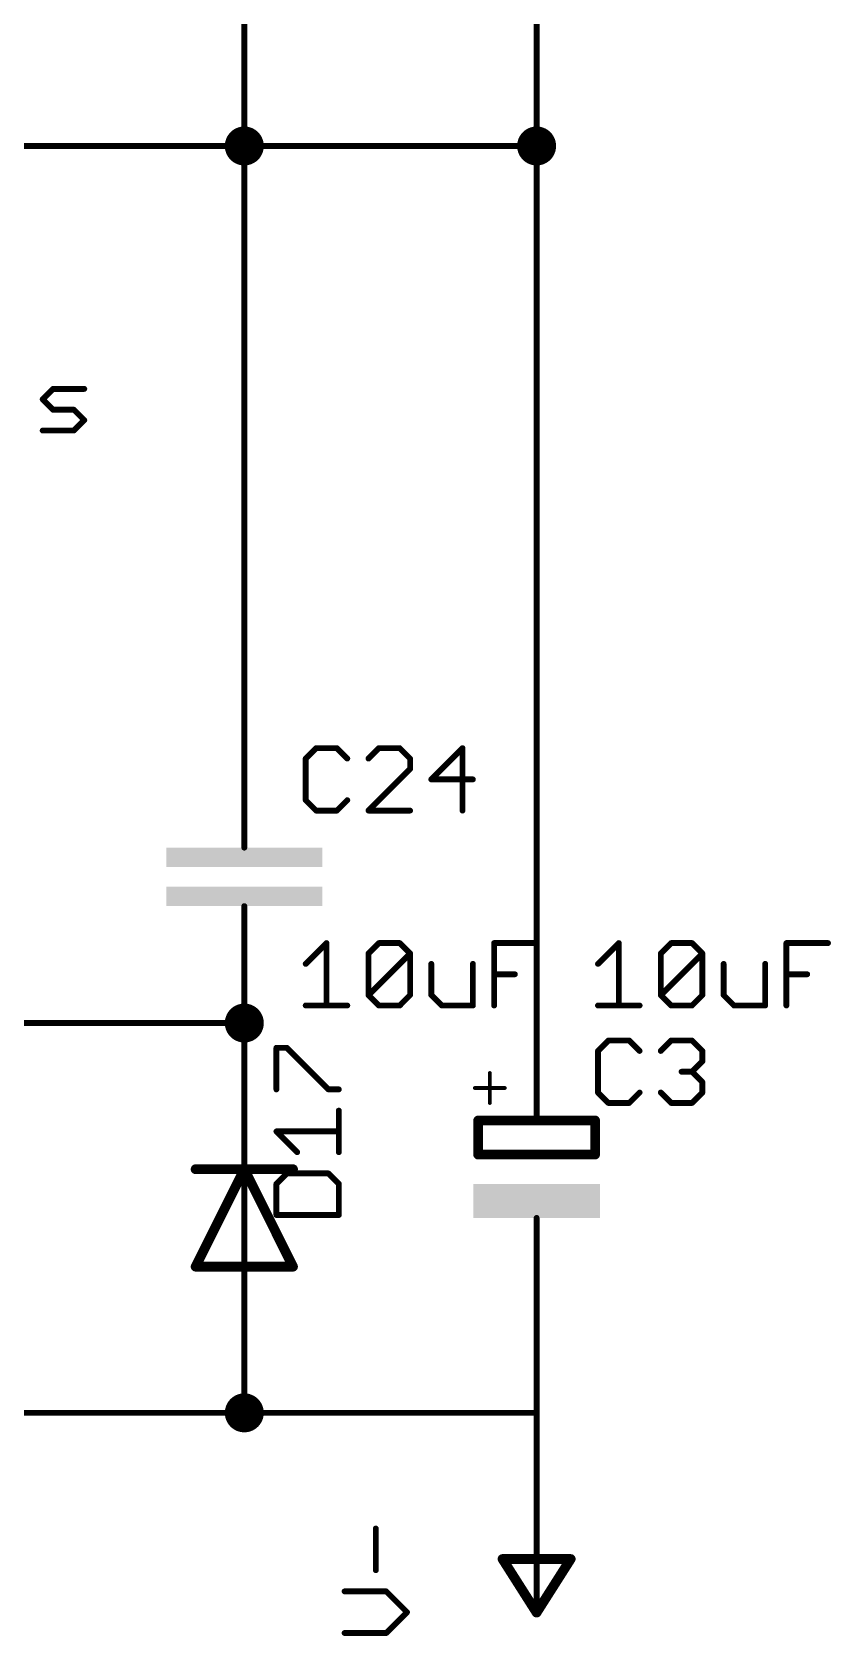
# Model space of a CAD drawing. Extents: x -40 to 215, y -109 to 87.
# Drawn here: x 159.57 to 180.39, y -102.33 to -60.53 of the extents above; entities that cross this region are included whole.
import ezdxf

# ---------------------------------------------------------------- set-up
doc = ezdxf.new("R2010")
doc.units = 0
for name, color, linetype in [('91', 94, 'CONTINUOUS'), ('94', 14, 'CONTINUOUS'), ('95', 251, 'CONTINUOUS'), ('96', 251, 'CONTINUOUS'), ('97', 251, 'CONTINUOUS')]:
    doc.layers.add(name, color=color, linetype=linetype)

# ---------------------------------------------------------------- blocks, each defined once
blk = doc.blocks.new('RECT')
blk.add_solid([(-0.5, -0.5), (0.5, -0.5), (-0.5, 0.5), (0.5, 0.5)])

msp = doc.modelspace()

# ---------------------------------------------------------------- linework, layer by layer
at = {"layer": '91', "const_width": 0.1524}
for points in [[(172.72, -63.5), (172.72, -40.64)], [(165.1, -63.5), (165.1, -50.8)], [(149.86, -63.5), (165.1, -63.5)], [(165.1, -78.74), (165.1, -63.5)], [(165.1, -63.5), (172.72, -63.5)], [(172.72, -86.36), (172.72, -63.5)], [(154.94, -86.36), (165.1, -86.36)], [(165.1, -86.36), (165.1, -88.9)], [(165.1, -96.52), (165.1, -93.98)], [(172.72, -96.52), (172.72, -93.98)], [(154.94, -96.52), (165.1, -96.52)], [(165.1, -96.52), (172.72, -96.52)], [(172.72, -96.52), (172.72, -99.06)]]:
    msp.add_lwpolyline(points, dxfattribs=at)
at = {"layer": '91'}
for points, const_width in [([(165.1, -63.754, 1), (165.1, -63.246, 1), (165.1, -63.754)], 0.508), ([(172.72, -63.754, 1), (172.72, -63.246, 1), (172.72, -63.754)], 0.508), ([(165.1381, -63.5, 1), (165.0619, -63.5)], 0.0762), ([(165.1, -63.4619, 1), (165.1, -63.5381)], 0.0762), ([(165.0619, -63.5, 1), (165.1381, -63.5)], 0.0762), ([(165.1, -63.5381, 1), (165.1, -63.4619)], 0.0762), ([(172.7581, -63.5, 1), (172.6819, -63.5)], 0.0762), ([(172.6819, -63.5, 1), (172.7581, -63.5)], 0.0762), ([(172.72, -63.5381, 1), (172.72, -63.4619)], 0.0762), ([(165.0619, -78.74, 1), (165.1381, -78.74)], 0.0762), ([(165.1, -86.614, 1), (165.1, -86.106, 1), (165.1, -86.614)], 0.508), ([(165.1381, -86.36, 1), (165.0619, -86.36)], 0.0762), ([(165.1, -86.3981, 1), (165.1, -86.3219)], 0.0762), ([(172.6819, -86.36, 1), (172.7581, -86.36)], 0.0762), ([(165.0619, -88.9, 1), (165.1381, -88.9)], 0.0762), ([(165.1381, -93.98, 1), (165.0619, -93.98)], 0.0762), ([(172.7581, -93.98, 1), (172.6819, -93.98)], 0.0762), ([(165.1, -96.774, 1), (165.1, -96.266, 1), (165.1, -96.774)], 0.508), ([(165.1, -96.4819, 1), (165.1, -96.5581)], 0.0762), ([(165.0619, -96.52, 1), (165.1381, -96.52)], 0.0762), ([(165.1, -96.5581, 1), (165.1, -96.4819)], 0.0762), ([(172.7581, -96.52, 1), (172.6819, -96.52)], 0.0762), ([(172.6819, -96.52, 1), (172.7581, -96.52)], 0.0762), ([(172.72, -96.5581, 1), (172.72, -96.4819)], 0.0762), ([(172.6819, -99.06, 1), (172.7581, -99.06)], 0.0762)]:
    msp.add_lwpolyline(points, format="xyb", dxfattribs=dict(at, const_width=const_width))
at = {"layer": '94'}
for points, const_width in [([(165.1, -78.74), (165.1, -81.28)], 0.1524), ([(165.1, -81.28), (165.1, -81.788)], 0.1524), ([(165.1, -83.82), (165.1, -83.312)], 0.1524), ([(165.1, -86.36), (165.1, -83.82)], 0.1524), ([(172.72, -86.36), (172.72, -88.9)], 0.1524), ([(171.5003, -88.4428), (171.5003, -87.6632)], 0.1016), ([(171.1105, -88.053), (171.8901, -88.053)], 0.1016), ([(165.1, -88.9), (165.1, -91.44)], 0.1524), ([(171.196, -88.9), (171.196, -89.789)], 0.254), ([(171.196, -88.9), (174.244, -88.9)], 0.254), ([(174.244, -89.789), (174.244, -88.9)], 0.254), ([(171.196, -89.789), (174.244, -89.789)], 0.254), ([(165.1, -90.17), (163.83, -92.71)], 0.254), ([(163.83, -90.17), (165.1, -90.17)], 0.254), ([(166.37, -92.71), (165.1, -90.17)], 0.254), ([(165.1, -90.17), (166.37, -90.17)], 0.254), ([(165.1, -93.98), (165.1, -91.44)], 0.1524), ([(172.72, -93.98), (172.72, -91.44)], 0.1524), ([(163.83, -92.71), (166.37, -92.71)], 0.254), ([(172.72, -99.06), (172.72, -101.6)], 0.1524), ([(171.831, -100.33), (172.72, -101.727)], 0.254), ([(171.831, -100.33), (173.609, -100.33)], 0.254), ([(172.72, -101.727), (173.609, -100.33)], 0.254)]:
    msp.add_lwpolyline(points, dxfattribs=dict(at, const_width=const_width))
for points, const_width in [([(165.1381, -78.74, 1), (165.0619, -78.74)], 0.0762), ([(165.1381, -81.28, 1), (165.0619, -81.28)], 0.0762), ([(165.0619, -81.28, 1), (165.1381, -81.28)], 0.0762), ([(165.0619, -81.788, 1), (165.1381, -81.788)], 0.0762), ([(165.1381, -83.312, 1), (165.0619, -83.312)], 0.0762), ([(165.1381, -83.82, 1), (165.0619, -83.82)], 0.0762), ([(165.0619, -83.82, 1), (165.1381, -83.82)], 0.0762), ([(165.0619, -86.36, 1), (165.1381, -86.36)], 0.0762), ([(172.7581, -86.36, 1), (172.6819, -86.36)], 0.0762), ([(171.5257, -87.6632, 1), (171.4749, -87.6632)], 0.0508), ([(171.1105, -88.0276, 1), (171.1105, -88.0784)], 0.0508), ([(171.8901, -88.0784, 1), (171.8901, -88.0276)], 0.0508), ([(171.4749, -88.4428, 1), (171.5257, -88.4428)], 0.0508), ([(165.1381, -88.9, 1), (165.0619, -88.9)], 0.0762), ([(171.2595, -88.9, 1), (171.1325, -88.9)], 0.127), ([(171.196, -88.8365, 1), (171.196, -88.9635)], 0.127), ([(172.6819, -88.9, 1), (172.7581, -88.9)], 0.0762), ([(174.3075, -88.9, 1), (174.1805, -88.9)], 0.127), ([(174.244, -88.9635, 1), (174.244, -88.8365)], 0.127), ([(171.196, -89.7255, 1), (171.196, -89.8525)], 0.127), ([(171.1325, -89.789, 1), (171.2595, -89.789)], 0.127), ([(174.1805, -89.789, 1), (174.3075, -89.789)], 0.127), ([(174.244, -89.8525, 1), (174.244, -89.7255)], 0.127), ([(163.83, -90.1065, 1), (163.83, -90.2335)], 0.127), ([(165.1568, -90.1416, 1), (165.0432, -90.1984)], 0.127), ([(165.1, -90.1065, 1), (165.1, -90.2335)], 0.127), ([(165.1568, -90.1984, 1), (165.0432, -90.1416)], 0.127), ([(165.1, -90.2335, 1), (165.1, -90.1065)], 0.127), ([(166.37, -90.2335, 1), (166.37, -90.1065)], 0.127), ([(165.1381, -91.44, 1), (165.0619, -91.44)], 0.0762), ([(165.0619, -91.44, 1), (165.1381, -91.44)], 0.0762), ([(172.7581, -91.44, 1), (172.6819, -91.44)], 0.0762), ([(163.83, -92.6465, 1), (163.83, -92.7735)], 0.127), ([(163.7732, -92.6816, 1), (163.8868, -92.7384)], 0.127), ([(166.3132, -92.7384, 1), (166.4268, -92.6816)], 0.127), ([(166.37, -92.7735, 1), (166.37, -92.6465)], 0.127), ([(165.0619, -93.98, 1), (165.1381, -93.98)], 0.0762), ([(172.6819, -93.98, 1), (172.7581, -93.98)], 0.0762), ([(172.7581, -99.06, 1), (172.6819, -99.06)], 0.0762), ([(171.8846, -100.2959, 1), (171.7774, -100.3641)], 0.127), ([(171.831, -100.2665, 1), (171.831, -100.3935)], 0.127), ([(173.6626, -100.3641, 1), (173.5554, -100.2959)], 0.127), ([(173.609, -100.3935, 1), (173.609, -100.2665)], 0.127), ([(172.6819, -101.6, 1), (172.7581, -101.6)], 0.0762), ([(172.6664, -101.6929, 1), (172.7736, -101.7611)], 0.127), ([(172.6664, -101.7611, 1), (172.7736, -101.6929)], 0.127)]:
    msp.add_lwpolyline(points, format="xyb", dxfattribs=dict(at, const_width=const_width))
at = {"layer": '95', "const_width": 0.1524}
for points in [[(166.9714, -79.1958), (166.7002, -79.467)], [(166.7002, -79.467), (166.7002, -80.5516)], [(167.5137, -79.1958), (166.9714, -79.1958)], [(167.7849, -79.467), (167.5137, -79.1958)], [(168.6085, -79.1958), (168.3374, -79.467)], [(169.1509, -79.1958), (168.6085, -79.1958)], [(169.422, -79.467), (169.1509, -79.1958)], [(169.422, -79.7381), (169.422, -79.467)], [(170.788, -79.1958), (169.9745, -80.0093)], [(170.788, -80.8228), (170.788, -79.1958)], [(168.3374, -80.8228), (169.422, -79.7381)], [(169.9745, -80.0093), (171.0592, -80.0093)], [(166.7002, -80.5516), (166.9714, -80.8228)], [(167.5137, -80.8228), (167.7849, -80.5516)], [(166.9714, -80.8228), (167.5137, -80.8228)], [(169.422, -80.8228), (168.3374, -80.8228)], [(165.9368, -88.0895), (165.9368, -87.0048)], [(165.9368, -87.0048), (166.208, -87.0048)], [(166.208, -87.0048), (167.2926, -88.0895)], [(174.5914, -86.8158), (174.3202, -87.087)], [(175.1337, -86.8158), (174.5914, -86.8158)], [(175.4049, -87.087), (175.1337, -86.8158)], [(175.9574, -87.087), (176.2285, -86.8158)], [(176.2285, -86.8158), (176.7708, -86.8158)], [(176.7708, -86.8158), (177.042, -87.087)], [(174.3202, -87.087), (174.3202, -88.1716)], [(177.042, -87.3581), (176.7708, -87.6293)], [(177.042, -87.087), (177.042, -87.3581)], [(176.7708, -87.6293), (176.4997, -87.6293)], [(176.7708, -87.6293), (177.042, -87.9005)], [(167.2926, -88.0895), (167.5638, -88.0895)], [(174.3202, -88.1716), (174.5914, -88.4428)], [(175.1337, -88.4428), (175.4049, -88.1716)], [(176.2285, -88.4428), (175.9574, -88.1716)], [(177.042, -88.1716), (176.7708, -88.4428)], [(177.042, -87.9005), (177.042, -88.1716)], [(167.5638, -89.7266), (167.5638, -88.642)], [(174.5914, -88.4428), (175.1337, -88.4428)], [(176.7708, -88.4428), (176.2285, -88.4428)], [(166.4791, -89.7266), (165.9368, -89.1843)], [(165.9368, -89.1843), (167.5638, -89.1843)], [(166.208, -90.2791), (165.9368, -90.5503)], [(167.2926, -90.2791), (166.208, -90.2791)], [(167.5638, -90.5503), (167.2926, -90.2791)], [(165.9368, -90.5503), (165.9368, -91.3638)], [(167.5638, -91.3638), (167.5638, -90.5503)], [(165.9368, -91.3638), (167.5638, -91.3638)]]:
    msp.add_lwpolyline(points, dxfattribs=at)
at = {"layer": '95', "const_width": 0.0762}
for points in [[(166.7383, -79.467, 1), (166.6621, -79.467)], [(166.6733, -79.44, 1), (166.7271, -79.4939)], [(166.9714, -79.1577, 1), (166.9714, -79.2339)], [(166.9983, -79.2228, 1), (166.9444, -79.1689)], [(167.5406, -79.1689, 1), (167.4868, -79.2228)], [(167.5137, -79.2339, 1), (167.5137, -79.1577)], [(167.7579, -79.4939, 1), (167.8118, -79.44)], [(168.3104, -79.44, 1), (168.3643, -79.4939)], [(168.6085, -79.1577, 1), (168.6085, -79.2339)], [(168.6355, -79.2228, 1), (168.5816, -79.1689)], [(169.1778, -79.1689, 1), (169.1239, -79.2228)], [(169.1509, -79.2339, 1), (169.1509, -79.1577)], [(169.4601, -79.467, 1), (169.3839, -79.467)], [(169.3951, -79.4939, 1), (169.449, -79.44)], [(170.8261, -79.1958, 1), (170.7499, -79.1958)], [(170.8149, -79.2228, 1), (170.7611, -79.1689)], [(169.3839, -79.7381, 1), (169.4601, -79.7381)], [(169.449, -79.7651, 1), (169.3951, -79.7112)], [(169.9745, -79.9712, 1), (169.9745, -80.0474)], [(169.9476, -79.9824, 1), (170.0015, -80.0362)], [(171.0592, -80.0474, 1), (171.0592, -79.9712)], [(166.7271, -80.5247, 1), (166.6733, -80.5786)], [(166.6621, -80.5516, 1), (166.7383, -80.5516)], [(167.8118, -80.5786, 1), (167.7579, -80.5247)], [(166.9714, -80.7847, 1), (166.9714, -80.8609)], [(166.9444, -80.8497, 1), (166.9983, -80.7959)], [(167.4868, -80.7959, 1), (167.5406, -80.8497)], [(167.5137, -80.8609, 1), (167.5137, -80.7847)], [(168.3374, -80.7847, 1), (168.3374, -80.8609)], [(168.3104, -80.7959, 1), (168.3643, -80.8497)], [(169.422, -80.8609, 1), (169.422, -80.7847)], [(170.7499, -80.8228, 1), (170.8261, -80.8228)], [(165.9749, -87.0048, 1), (165.8987, -87.0048)], [(165.9368, -86.9667, 1), (165.9368, -87.0429)], [(166.2349, -86.9779, 1), (166.181, -87.0318)], [(166.208, -87.0429, 1), (166.208, -86.9667)], [(174.5914, -86.7777, 1), (174.5914, -86.8539)], [(174.6183, -86.8428, 1), (174.5644, -86.7889)], [(175.1606, -86.7889, 1), (175.1068, -86.8428)], [(175.1337, -86.8539, 1), (175.1337, -86.7777)], [(176.2285, -86.7777, 1), (176.2285, -86.8539)], [(176.2555, -86.8428, 1), (176.2016, -86.7889)], [(176.7978, -86.7889, 1), (176.7439, -86.8428)], [(176.7708, -86.8539, 1), (176.7708, -86.7777)], [(174.3583, -87.087, 1), (174.2821, -87.087)], [(174.2933, -87.06, 1), (174.3471, -87.1139)], [(175.3779, -87.1139, 1), (175.4318, -87.06)], [(175.9304, -87.06, 1), (175.9843, -87.1139)], [(177.0801, -87.087, 1), (177.0039, -87.087)], [(177.0039, -87.3581, 1), (177.0801, -87.3581)], [(177.0151, -87.1139, 1), (177.069, -87.06)], [(177.069, -87.3851, 1), (177.0151, -87.3312)], [(176.4997, -87.5912, 1), (176.4997, -87.6674)], [(176.7978, -87.6024, 1), (176.7439, -87.6562)], [(176.7439, -87.6024, 1), (176.7978, -87.6562)], [(176.7708, -87.6674, 1), (176.7708, -87.5912)], [(165.8987, -88.0895, 1), (165.9749, -88.0895)], [(167.2926, -88.0514, 1), (167.2926, -88.1276)], [(167.2657, -88.1164, 1), (167.3196, -88.0625)], [(167.5638, -88.1276, 1), (167.5638, -88.0514)], [(174.3471, -88.1447, 1), (174.2933, -88.1986)], [(174.2821, -88.1716, 1), (174.3583, -88.1716)], [(175.4318, -88.1986, 1), (175.3779, -88.1447)], [(175.9843, -88.1447, 1), (175.9304, -88.1986)], [(177.0801, -87.9005, 1), (177.0039, -87.9005)], [(177.0039, -88.1716, 1), (177.0801, -88.1716)], [(177.0151, -87.9274, 1), (177.069, -87.8735)], [(177.069, -88.1986, 1), (177.0151, -88.1447)], [(167.6019, -88.642, 1), (167.5257, -88.642)], [(174.5914, -88.4047, 1), (174.5914, -88.4809)], [(174.5644, -88.4697, 1), (174.6183, -88.4159)], [(175.1068, -88.4159, 1), (175.1606, -88.4697)], [(175.1337, -88.4809, 1), (175.1337, -88.4047)], [(176.2285, -88.4047, 1), (176.2285, -88.4809)], [(176.2016, -88.4697, 1), (176.2555, -88.4159)], [(176.7439, -88.4159, 1), (176.7978, -88.4697)], [(176.7708, -88.4809, 1), (176.7708, -88.4047)], [(165.9638, -89.1574, 1), (165.9099, -89.2113)], [(165.9368, -89.1462, 1), (165.9368, -89.2224)], [(167.5638, -89.2224, 1), (167.5638, -89.1462)], [(166.4522, -89.7536, 1), (166.5061, -89.6997)], [(167.5257, -89.7266, 1), (167.6019, -89.7266)], [(166.208, -90.241, 1), (166.208, -90.3172)], [(166.2349, -90.3061, 1), (166.181, -90.2522)], [(167.3196, -90.2522, 1), (167.2657, -90.3061)], [(167.2926, -90.3172, 1), (167.2926, -90.241)], [(165.9749, -90.5503, 1), (165.8987, -90.5503)], [(165.9099, -90.5234, 1), (165.9638, -90.5772)], [(167.6019, -90.5503, 1), (167.5257, -90.5503)], [(167.5369, -90.5772, 1), (167.5907, -90.5234)], [(165.9368, -91.3257, 1), (165.9368, -91.4019)], [(165.8987, -91.3638, 1), (165.9749, -91.3638)], [(167.5257, -91.3638, 1), (167.6019, -91.3638)], [(167.5638, -91.4019, 1), (167.5638, -91.3257)]]:
    msp.add_lwpolyline(points, format="xyb", dxfattribs=at)
at = {"layer": '96', "const_width": 0.1524}
for points in [[(166.7002, -84.8181), (167.2425, -84.2758)], [(167.2425, -84.2758), (167.2425, -85.9028)], [(168.3374, -84.547), (168.6085, -84.2758)], [(168.6085, -84.2758), (169.1509, -84.2758)], [(169.1509, -84.2758), (169.422, -84.547)], [(171.6117, -85.9028), (171.6117, -84.2758)], [(171.6117, -84.2758), (172.6963, -84.2758)], [(174.3202, -84.8181), (174.8625, -84.2758)], [(174.8625, -84.2758), (174.8625, -85.9028)], [(175.9574, -84.547), (176.2285, -84.2758)], [(176.2285, -84.2758), (176.7708, -84.2758)], [(176.7708, -84.2758), (177.042, -84.547)], [(179.2317, -85.9028), (179.2317, -84.2758)], [(179.2317, -84.2758), (180.3163, -84.2758)], [(168.3374, -85.6316), (168.3374, -84.547)], [(168.3374, -85.6316), (169.422, -84.547)], [(169.422, -84.547), (169.422, -85.6316)], [(169.9745, -84.8181), (169.9745, -85.6316)], [(171.0592, -85.9028), (171.0592, -84.8181)], [(175.9574, -85.6316), (175.9574, -84.547)], [(175.9574, -85.6316), (177.042, -84.547)], [(177.042, -84.547), (177.042, -85.6316)], [(177.5945, -84.8181), (177.5945, -85.6316)], [(178.6792, -85.9028), (178.6792, -84.8181)], [(171.6117, -85.0893), (172.154, -85.0893)], [(179.2317, -85.0893), (179.774, -85.0893)], [(168.6085, -85.9028), (168.3374, -85.6316)], [(169.422, -85.6316), (169.1509, -85.9028)], [(169.9745, -85.6316), (170.2457, -85.9028)], [(176.2285, -85.9028), (175.9574, -85.6316)], [(177.042, -85.6316), (176.7708, -85.9028)], [(177.5945, -85.6316), (177.8657, -85.9028)], [(166.7002, -85.9028), (167.7849, -85.9028)], [(169.1509, -85.9028), (168.6085, -85.9028)], [(170.2457, -85.9028), (171.0592, -85.9028)], [(174.3202, -85.9028), (175.4049, -85.9028)], [(176.7708, -85.9028), (176.2285, -85.9028)], [(177.8657, -85.9028), (178.6792, -85.9028)], [(168.5283, -100.621), (168.5283, -99.5363)], [(168.7995, -101.1735), (167.7148, -101.1735)], [(169.3418, -101.7158), (168.7995, -101.1735)], [(168.7995, -102.2581), (169.3418, -101.7158)], [(167.7148, -102.2581), (168.7995, -102.2581)]]:
    msp.add_lwpolyline(points, dxfattribs=at)
at = {"layer": '96', "const_width": 0.0762}
for points in [[(167.2806, -84.2758, 1), (167.2044, -84.2758)], [(167.2695, -84.3028, 1), (167.2156, -84.2489)], [(168.6085, -84.2377, 1), (168.6085, -84.3139)], [(168.6355, -84.3028, 1), (168.5816, -84.2489)], [(169.1778, -84.2489, 1), (169.1239, -84.3028)], [(169.1509, -84.3139, 1), (169.1509, -84.2377)], [(171.6498, -84.2758, 1), (171.5736, -84.2758)], [(171.6117, -84.2377, 1), (171.6117, -84.3139)], [(172.6963, -84.3139, 1), (172.6963, -84.2377)], [(174.9006, -84.2758, 1), (174.8244, -84.2758)], [(174.8895, -84.3028, 1), (174.8356, -84.2489)], [(176.2285, -84.2377, 1), (176.2285, -84.3139)], [(176.2555, -84.3028, 1), (176.2016, -84.2489)], [(176.7978, -84.2489, 1), (176.7439, -84.3028)], [(176.7708, -84.3139, 1), (176.7708, -84.2377)], [(179.2698, -84.2758, 1), (179.1936, -84.2758)], [(179.2317, -84.2377, 1), (179.2317, -84.3139)], [(180.3163, -84.3139, 1), (180.3163, -84.2377)], [(166.6733, -84.7912, 1), (166.7271, -84.8451)], [(168.3104, -84.52, 1), (168.3643, -84.5739)], [(168.3755, -84.547, 1), (168.2993, -84.547)], [(169.4601, -84.547, 1), (169.3839, -84.547)], [(169.449, -84.5739, 1), (169.3951, -84.52)], [(169.3951, -84.5739, 1), (169.449, -84.52)], [(170.0126, -84.8181, 1), (169.9364, -84.8181)], [(171.0973, -84.8181, 1), (171.0211, -84.8181)], [(174.2933, -84.7912, 1), (174.3471, -84.8451)], [(175.9304, -84.52, 1), (175.9843, -84.5739)], [(175.9955, -84.547, 1), (175.9193, -84.547)], [(177.0801, -84.547, 1), (177.0039, -84.547)], [(177.069, -84.5739, 1), (177.0151, -84.52)], [(177.0151, -84.5739, 1), (177.069, -84.52)], [(177.6326, -84.8181, 1), (177.5564, -84.8181)], [(178.7173, -84.8181, 1), (178.6411, -84.8181)], [(171.6117, -85.0512, 1), (171.6117, -85.1274)], [(172.154, -85.1274, 1), (172.154, -85.0512)], [(179.2317, -85.0512, 1), (179.2317, -85.1274)], [(179.774, -85.1274, 1), (179.774, -85.0512)], [(168.3643, -85.6047, 1), (168.3104, -85.6586)], [(168.3104, -85.6047, 1), (168.3643, -85.6586)], [(168.2993, -85.6316, 1), (168.3755, -85.6316)], [(169.3839, -85.6316, 1), (169.4601, -85.6316)], [(169.449, -85.6586, 1), (169.3951, -85.6047)], [(170.0015, -85.6047, 1), (169.9476, -85.6586)], [(169.9364, -85.6316, 1), (170.0126, -85.6316)], [(175.9843, -85.6047, 1), (175.9304, -85.6586)], [(175.9304, -85.6047, 1), (175.9843, -85.6586)], [(175.9193, -85.6316, 1), (175.9955, -85.6316)], [(177.0039, -85.6316, 1), (177.0801, -85.6316)], [(177.069, -85.6586, 1), (177.0151, -85.6047)], [(177.6215, -85.6047, 1), (177.5676, -85.6586)], [(177.5564, -85.6316, 1), (177.6326, -85.6316)], [(166.7002, -85.8647, 1), (166.7002, -85.9409)], [(167.2044, -85.9028, 1), (167.2806, -85.9028)], [(167.7849, -85.9409, 1), (167.7849, -85.8647)], [(168.6085, -85.8647, 1), (168.6085, -85.9409)], [(168.5816, -85.9297, 1), (168.6355, -85.8759)], [(169.1239, -85.8759, 1), (169.1778, -85.9297)], [(169.1509, -85.9409, 1), (169.1509, -85.8647)], [(170.2457, -85.8647, 1), (170.2457, -85.9409)], [(170.2187, -85.9297, 1), (170.2726, -85.8759)], [(171.0211, -85.9028, 1), (171.0973, -85.9028)], [(171.0592, -85.9409, 1), (171.0592, -85.8647)], [(171.5736, -85.9028, 1), (171.6498, -85.9028)], [(174.3202, -85.8647, 1), (174.3202, -85.9409)], [(174.8244, -85.9028, 1), (174.9006, -85.9028)], [(175.4049, -85.9409, 1), (175.4049, -85.8647)], [(176.2285, -85.8647, 1), (176.2285, -85.9409)], [(176.2016, -85.9297, 1), (176.2555, -85.8759)], [(176.7439, -85.8759, 1), (176.7978, -85.9297)], [(176.7708, -85.9409, 1), (176.7708, -85.8647)], [(177.8657, -85.8647, 1), (177.8657, -85.9409)], [(177.8387, -85.9297, 1), (177.8926, -85.8759)], [(178.6411, -85.9028, 1), (178.7173, -85.9028)], [(178.6792, -85.9409, 1), (178.6792, -85.8647)], [(179.1936, -85.9028, 1), (179.2698, -85.9028)], [(168.5664, -99.5363, 1), (168.4902, -99.5363)], [(168.4902, -100.621, 1), (168.5664, -100.621)], [(167.7148, -101.1354, 1), (167.7148, -101.2116)], [(168.8264, -101.1465, 1), (168.7725, -101.2004)], [(168.7995, -101.2116, 1), (168.7995, -101.1354)], [(169.3687, -101.7427, 1), (169.3149, -101.6888)], [(169.3149, -101.7427, 1), (169.3687, -101.6888)], [(167.7148, -102.22, 1), (167.7148, -102.2962)], [(168.7725, -102.2312, 1), (168.8264, -102.2851)], [(168.7995, -102.2962, 1), (168.7995, -102.22)]]:
    msp.add_lwpolyline(points, format="xyb", dxfattribs=at)
at = {"layer": '97', "const_width": 0.1524}
for points in [[(159.8434, -70.1033), (160.1146, -69.8321)], [(160.1146, -69.8321), (160.9281, -69.8321)], [(160.1146, -70.3745), (159.8434, -70.1033)], [(160.6569, -70.3745), (160.1146, -70.3745)], [(160.9281, -70.6456), (160.6569, -70.3745)], [(160.6569, -70.9168), (160.9281, -70.6456)], [(159.8434, -70.9168), (160.6569, -70.9168)]]:
    msp.add_lwpolyline(points, dxfattribs=at)
at = {"layer": '97', "const_width": 0.0762}
for points in [[(160.1146, -69.794, 1), (160.1146, -69.8702)], [(160.1415, -69.8591, 1), (160.0876, -69.8052)], [(160.9281, -69.8702, 1), (160.9281, -69.794)], [(159.8703, -70.0764, 1), (159.8165, -70.1302)], [(159.8165, -70.0764, 1), (159.8703, -70.1302)], [(160.1146, -70.3364, 1), (160.1146, -70.4126)], [(160.0876, -70.4014, 1), (160.1415, -70.3475)], [(160.6838, -70.3475, 1), (160.63, -70.4014)], [(160.6569, -70.4126, 1), (160.6569, -70.3364)], [(160.955, -70.6726, 1), (160.9011, -70.6187)], [(160.9011, -70.6726, 1), (160.955, -70.6187)], [(159.8434, -70.8787, 1), (159.8434, -70.9549)], [(160.63, -70.8899, 1), (160.6838, -70.9437)], [(160.6569, -70.9549, 1), (160.6569, -70.8787)]]:
    msp.add_lwpolyline(points, format="xyb", dxfattribs=at)

# ---------------------------------------------------------------- block references
at = {"layer": '94'}
for p, xscale, yscale in [((165.1, -82.042), 4.064, 0.508), ((165.1, -83.058), 4.064, 0.508), ((172.72, -90.9955), 3.302, 0.889)]:
    msp.add_blockref('RECT', p, dxfattribs=dict(at, xscale=xscale, yscale=yscale))

doc.saveas('drawing.dxf')
